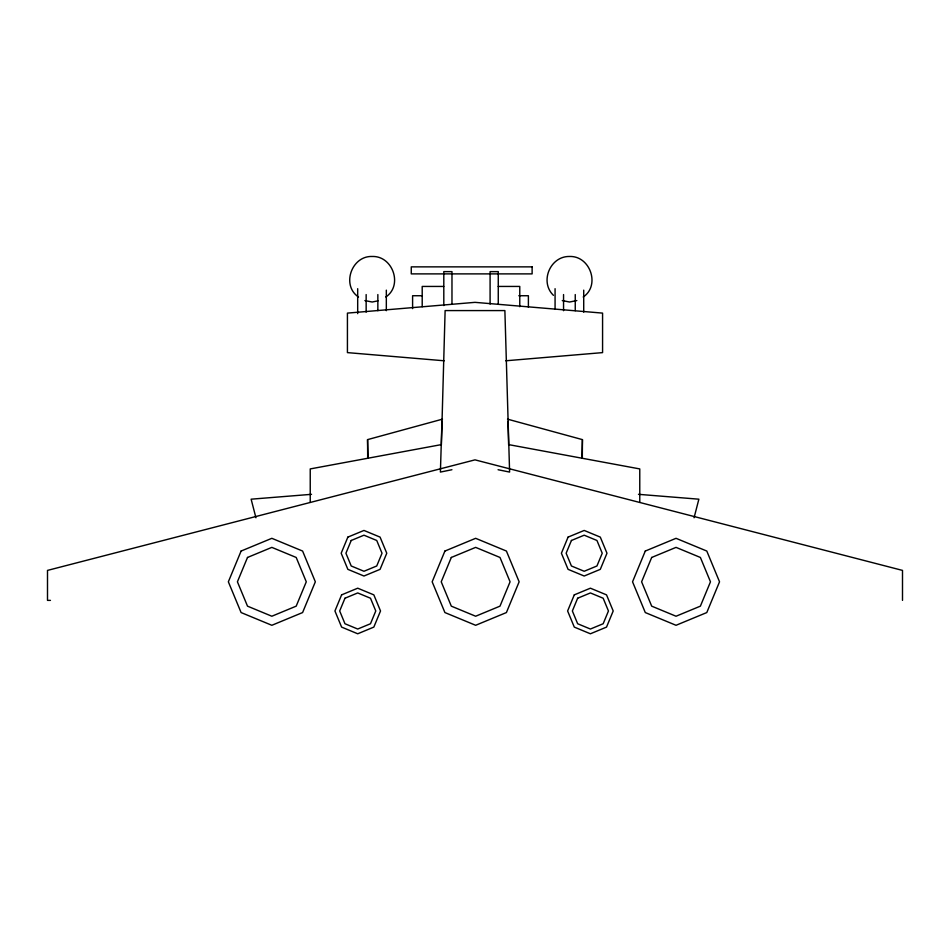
<?xml version="1.0" encoding="UTF-8"?>
<svg xmlns="http://www.w3.org/2000/svg" width="950" height="950" viewBox="0 0 950 950"><rect width="100%" height="100%" fill="white"/><g stroke="black" fill="none" stroke-linecap="round" stroke-linejoin="round"><path stroke-width="1.43" d="M582.018 458.149L582.433 439.624L507.514 419.152M498.073 469.728L509.604 472.067L504.878 310.579L445.122 310.579L441.382 444.612L310.234 468.92L310.234 502.407M441.976 421.301L440.396 472.067L451.927 469.728M582.314 457.793L582.433 439.624M694.07 517.762L698.867 499.189L638.483 494.321M385.795 296.994C403.156 285.511 392.837 255.704 372.162 256.476C351.488 255.704 341.157 285.511 358.518 296.994M583.193 296.994C600.543 285.511 590.223 255.704 569.549 256.476C550.121 256.072 539.434 281.889 553.446 295.343M367.686 457.793L367.567 439.624L442.486 419.152M377.969 300.853L372.162 302.017L364.895 300.568M576.816 300.568L569.549 302.017L562.281 300.568M505.792 360.786L602.573 352.616L602.573 313.108L475 302.349L347.427 313.108L347.427 352.616L444.208 360.786M311.517 494.321L251.132 499.189L255.93 517.762M443.745 286.437L422.204 286.437L422.204 306.719M498.228 286.437L519.769 286.437L519.769 306.719M422.168 295.735L412.597 295.735L412.597 308.619M518.819 295.735L528.39 295.735L528.39 307.194M50.445 600.376L47.5 600.376L47.5 570.404L475 459.859L902.5 570.404L902.5 600.376M508.024 421.301L508.618 444.612L639.766 468.92L639.766 502.407M367.567 439.624L367.983 458.149M583.716 290.154L583.716 312.17M575.249 294.559L575.249 310.697M563.552 294.559L563.552 310.697M555.073 288.693L555.073 309.225M498.263 304.083L498.263 271.629L490.093 271.629L490.093 304.083M451.974 304.083L451.974 271.629L443.804 271.629L443.804 305.556M386.329 290.154L386.329 310.697M377.851 294.559L377.851 310.697M366.154 294.559L366.154 312.17M357.687 288.693L357.687 313.631M241.098 551.048L228.356 581.804L241.098 612.56L271.842 625.29L302.599 612.56L315.341 581.804L302.599 551.048L271.842 538.317L241.098 551.048M247.499 557.46L237.417 581.804L247.499 606.148L271.842 616.229L296.198 606.148L306.28 581.804L296.198 557.46L271.842 547.378L247.499 557.46M347.854 537.118L341.181 553.232L347.854 569.347L363.969 576.021L380.083 569.347L386.769 553.232L380.083 537.118L363.969 530.444L347.854 537.118M351.215 540.479L345.931 553.232L351.215 565.986L363.969 571.271L376.734 565.986L382.019 553.232L376.734 540.479L363.969 535.194L351.215 540.479M341.608 594.866L334.934 610.981L341.608 627.095L357.723 633.781L373.837 627.095L380.522 610.981L373.837 594.866L357.723 588.192L341.608 594.866M344.969 598.227L339.684 610.981L344.969 623.746L357.723 629.031L370.488 623.746L375.772 610.981L370.488 598.227L357.723 592.942L344.969 598.227M444.909 551.048L432.167 581.804L444.909 612.56L475.653 625.29L506.409 612.56L519.139 581.804L506.409 551.048L475.653 538.317L444.909 551.048M451.309 557.46L441.228 581.804L451.309 606.148L475.653 616.229L499.997 606.148L510.079 581.804L499.997 557.46L475.653 547.378L451.309 557.46M568.076 537.118L561.403 553.232L568.076 569.347L584.191 576.021L600.305 569.347L606.979 553.232L600.305 537.118L584.191 530.444L568.076 537.118M571.425 540.479L566.141 553.232L571.425 565.986L584.191 571.271L596.944 565.986L602.229 553.232L596.944 540.479L584.191 535.194L571.425 540.479M574.287 594.866L567.613 610.981L574.287 627.095L590.401 633.781L606.528 627.095L613.201 610.981L606.528 594.866L590.401 588.192L574.287 594.866M577.648 598.227L572.363 610.981L577.648 623.746L590.401 629.031L603.167 623.746L608.451 610.981L603.167 598.227L590.401 592.942L577.648 598.227M645.288 551.048L632.546 581.804L645.288 612.56L676.032 625.29L706.788 612.56L719.53 581.804L706.788 551.048L676.032 538.317L645.288 551.048M651.688 557.46L641.606 581.804L651.688 606.148L676.032 616.229L700.387 606.148L710.469 581.804L700.387 557.46L676.032 547.378L651.688 557.46M532.119 266.867L411.267 266.867L411.267 273.885L532.119 273.885L532.119 266.867"/></g></svg>
